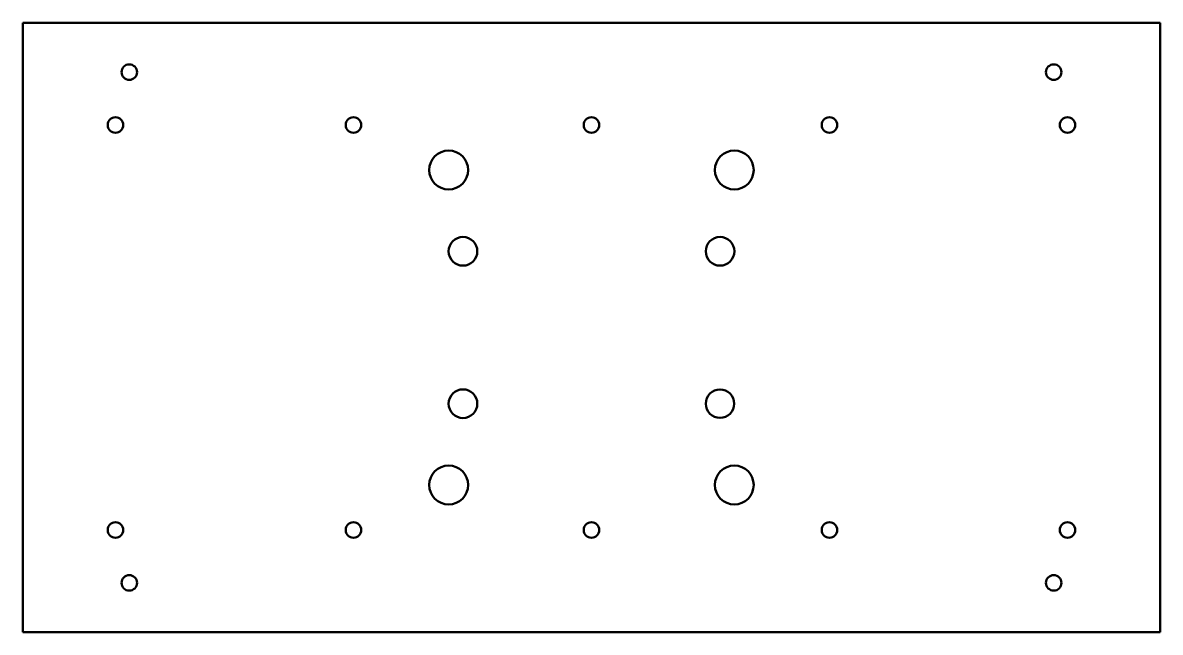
# Model space of a CAD drawing. Header units: inches. Extents: x 0 to 14.9, y 0 to 8.
import ezdxf

# ---------------------------------------------------------------- set-up
doc = ezdxf.new("R2010")
doc.units = ezdxf.units.IN
doc.header["$MEASUREMENT"] = 0
doc.layers.add('IV_EXTERIOR_PROFILES', color=7, linetype='Continuous', lineweight=50)
doc.layers.add('IV_INTERIOR_PROFILES', color=7, linetype='Continuous', lineweight=50)

msp = doc.modelspace()

# ---------------------------------------------------------------- linework, layer by layer
at = {"layer": 'IV_EXTERIOR_PROFILES'}
for p, q in [((0, 0), (0, 8)), ((0, 8), (14.935, 8)), ((14.935, 8), (14.935, 0)), ((14.935, 0), (0, 0))]:
    msp.add_line(p, q, dxfattribs=at)
at = {"layer": 'IV_INTERIOR_PROFILES'}
for centre, radius in [((1.399, 7.352), 0.102), ((13.536, 7.352), 0.102), ((1.217, 6.658), 0.102), ((4.342, 6.658), 0.102), ((7.467, 6.658), 0.102), ((10.592, 6.658), 0.102), ((13.717, 6.658), 0.102), ((5.592, 6.067), 0.255), ((9.342, 6.067), 0.255), ((5.78, 5), 0.188), ((9.155, 5), 0.188), ((5.78, 3), 0.188), ((9.155, 3), 0.187), ((5.592, 1.933), 0.255), ((9.342, 1.933), 0.255), ((1.217, 1.342), 0.102), ((4.342, 1.342), 0.102), ((7.467, 1.342), 0.102), ((10.592, 1.342), 0.102), ((13.717, 1.342), 0.102), ((1.399, 0.648), 0.102), ((13.536, 0.648), 0.102)]:
    msp.add_circle(centre, radius, dxfattribs=at)

doc.saveas('drawing.dxf')
